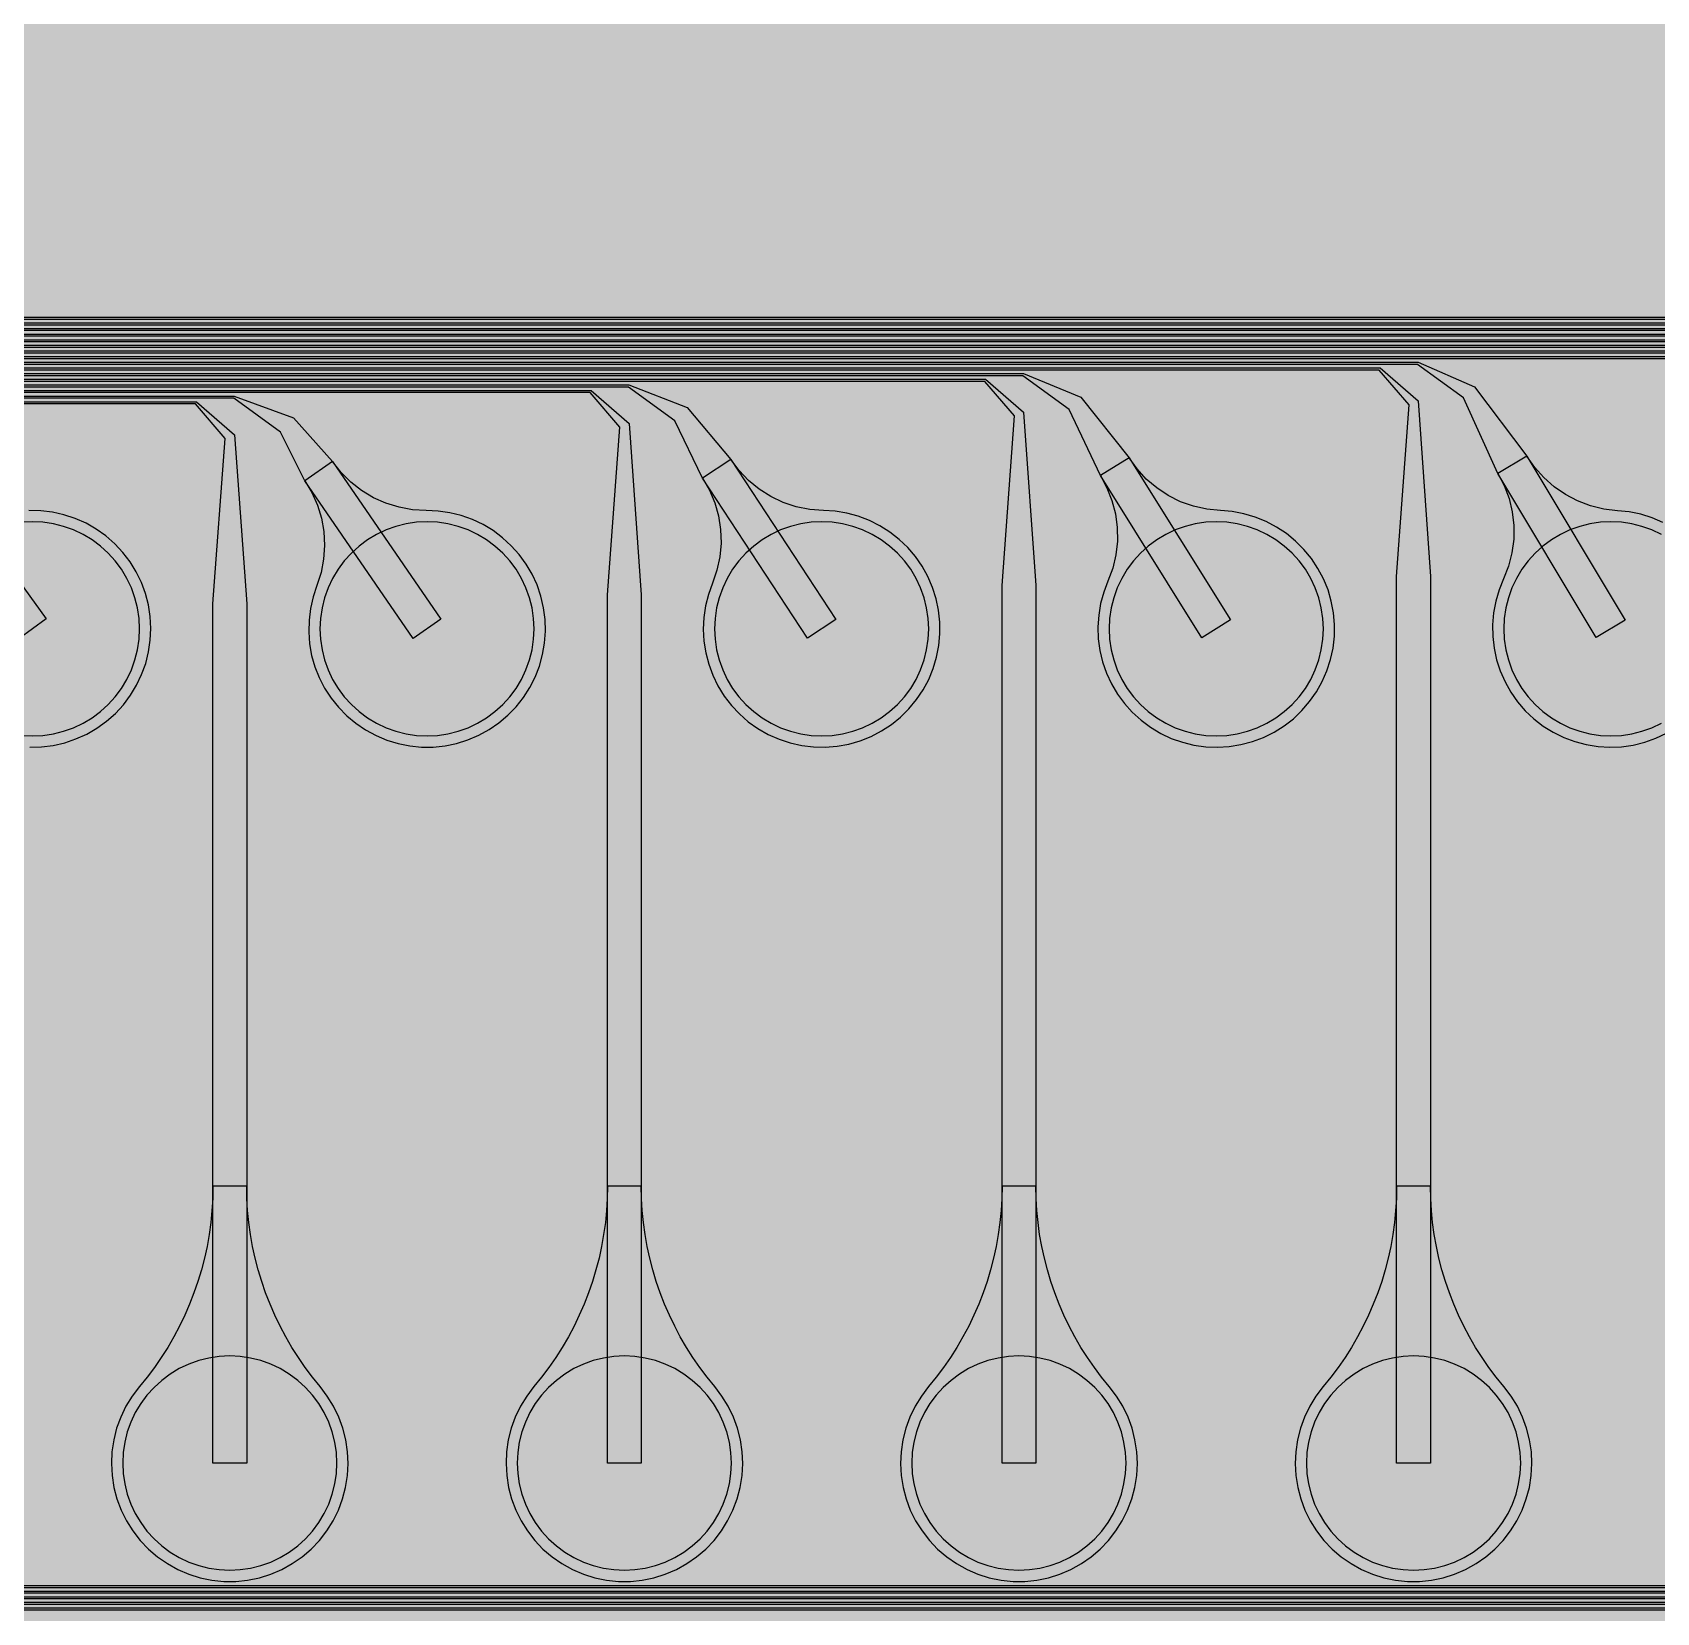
# Model space of a CAD drawing. Header units: metres. Extents: x -7220 to 10980, y -29667 to 1833.
# Drawn here: x -2607 to -1167, y -26915 to -25514 of the extents above; entities that cross this region are included whole.
import ezdxf

# ---------------------------------------------------------------- set-up
doc = ezdxf.new("R2010")
doc.units = ezdxf.units.M
for name, color, linetype in [('Metal1', 4, 'CONTINUOUS'), ('Polyimide', 7, 'CONTINUOUS'), ('Polyimide_Negative', 5, 'CONTINUOUS')]:
    doc.layers.add(name, color=color, linetype=linetype)

msp = doc.modelspace()

# ---------------------------------------------------------------- hatches: boundary and pattern name
at = {"layer": 'Polyimide'}
msp.add_hatch(color=7, dxfattribs=at).paths.add_polyline_path([(4099.4, -13861.6), (4142.6, -14152.8), (4214.2, -14438.4), (4313.4, -14715.5), (4439.2, -14981.7), (4590.6, -15234.2), (4766, -15470.7), (4963.7, -15688.8), (5181.8, -15886.5), (5418.3, -16061.9), (5670.8, -16213.3), (5936.9, -16339.1), (6214.1, -16438.3), (6499.7, -16509.9), (6790.9, -16553.1), (7085, -16567.5), (9980.4, -16567.5), (10058.8, -16571.4), (10136.4, -16582.9), (10212.6, -16601.9), (10286.5, -16628.4), (10357.5, -16662), (10424.8, -16702.3), (10487.9, -16749.1), (10546.1, -16801.8), (10598.8, -16860), (10645.6, -16923), (10685.9, -16990.4), (10719.5, -17061.4), (10745.9, -17135.3), (10765, -17211.4), (10776.5, -17289.1), (10780.4, -17367.5), (10780.4, -21957.3), (10741.6, -22012.9), (10706, -22070.6), (10673.6, -22130.1), (10644.5, -22191.4), (10618.9, -22254.2), (10596.8, -22318.2), (10578.3, -22383.5), (10563.4, -22449.6), (10552.2, -22516.5), (10544.7, -22583.8), (10541, -22651.5), (10541, -22719.3), (10544.7, -22787), (10552.2, -22854.4), (10563.4, -22921.2), (10578.3, -22987.4), (10596.8, -23052.6), (10618.9, -23116.7), (10644.5, -23179.5), (10673.6, -23240.7), (10706, -23300.3), (10741.6, -23357.9), (10780.4, -23413.5), (10780.4, -28667.5), (10776.5, -28745.9), (10765, -28823.6), (10745.9, -28899.7), (10719.5, -28973.6), (10685.9, -29044.6), (10645.6, -29112), (10598.8, -29175), (10546.1, -29233.2), (10487.9, -29285.9), (10424.8, -29332.7), (10357.5, -29373), (10286.5, -29406.6), (10212.6, -29433.1), (10136.4, -29452.1), (10058.8, -29463.6), (9980.4, -29467.5), (-6219.6, -29467.5), (-6298, -29463.6), (-6375.7, -29452.1), (-6451.9, -29433.1), (-6525.8, -29406.6), (-6596.7, -29373), (-6664.1, -29332.7), (-6727.1, -29285.9), (-6785.3, -29233.2), (-6838, -29175), (-6884.8, -29112), (-6925.2, -29044.6), (-6958.7, -28973.6), (-6985.2, -28899.7), (-7004.3, -28823.6), (-7015.8, -28745.9), (-7019.6, -28667.5), (-7019.6, -23426.3), (-6979.4, -23370.1), (-6942.3, -23311.6), (-6908.7, -23251.2), (-6878.5, -23189), (-6851.8, -23125.1), (-6828.8, -23059.9), (-6809.5, -22993.4), (-6794, -22926), (-6782.4, -22857.8), (-6774.6, -22789.1), (-6770.7, -22720), (-6770.7, -22650.8), (-6774.6, -22581.8), (-6782.4, -22513), (-6794, -22444.8), (-6809.5, -22377.4), (-6828.8, -22311), (-6851.8, -22245.7), (-6878.5, -22181.9), (-6908.7, -22119.7), (-6942.3, -22059.2), (-6979.4, -22000.8), (-7019.6, -21944.5), (-7019.6, -17367.5), (-7015.8, -17289.1), (-7004.3, -17211.4), (-6985.2, -17135.3), (-6958.7, -17061.4), (-6925.2, -16990.4), (-6884.8, -16923), (-6838, -16860), (-6785.3, -16801.8), (-6727.1, -16749.1), (-6664.1, -16702.3), (-6596.7, -16662), (-6525.8, -16628.4), (-6451.9, -16601.9), (-6375.7, -16582.9), (-6298, -16571.4), (-6219.6, -16567.5), (-3314, -16567.5), (-3019.9, -16553.1), (-2728.7, -16509.9), (-2443.1, -16438.3), (-2165.9, -16339.1), (-1899.8, -16213.3), (-1647.3, -16061.9), (-1410.8, -15886.5), (-1192.7, -15688.8), (-995, -15470.7), (-819.6, -15234.2), (-668.2, -14981.7), (-542.4, -14715.5), (-443.2, -14438.4), (-371.6, -14152.8), (-328.4, -13861.6), (-314, -13567.5), (-314, -13373.5), (-317.5, -13328.1), (-327.7, -13283.8), (-344.6, -13241.5), (-367.6, -13202.3), (-396.4, -13167), (-430.1, -13136.5), (-468, -13111.4), (-509.3, -13092.3), (-509.3, -13092.3), (-578.2, -13061.3), (-642.2, -13021.2), (-700.3, -12973), (-751.3, -12917.3), (-794.4, -12855.3), (-828.7, -12788.1), (-853.7, -12716.8), (-868.9, -12642.8), (-874, -12567.5), (-868.9, -12492.2), (-853.7, -12418.2), (-828.7, -12346.9), (-794.4, -12279.7), (-751.3, -12217.7), (-700.3, -12162), (-642.2, -12113.8), (-578.2, -12073.7), (-509.3, -12042.7), (-509.3, -12042.7), (-468, -12023.6), (-430.1, -11998.5), (-396.4, -11968), (-367.6, -11932.7), (-344.6, -11893.5), (-327.7, -11851.2), (-317.5, -11806.9), (-314, -11761.5), (-314, -11074.3), (-317.5, -11028.9), (-327.7, -10984.6), (-344.6, -10942.4), (-367.6, -10903.1), (-396.4, -10867.8), (-430.1, -10837.3), (-468, -10812.2), (-509.3, -10793.2), (-509.3, -10793.2), (-578.2, -10762.1), (-642.2, -10722.1), (-700.3, -10673.8), (-751.3, -10618.1), (-794.4, -10556.1), (-828.7, -10488.9), (-853.7, -10417.6), (-868.9, -10343.7), (-874, -10268.3), (-868.9, -10193), (-853.7, -10119), (-828.7, -10047.8), (-794.4, -9980.5), (-751.3, -9918.5), (-700.3, -9862.9), (-642.2, -9814.6), (-578.2, -9774.6), (-509.3, -9743.5), (-509.3, -9743.5), (-468, -9724.5), (-430.1, -9699.4), (-396.4, -9668.8), (-367.6, -9633.5), (-344.6, -9594.3), (-327.7, -9552), (-317.5, -9507.7), (-314, -9462.4), (-314, -8775.1), (-317.5, -8729.8), (-327.7, -8685.5), (-344.6, -8643.2), (-367.6, -8604), (-396.4, -8568.7), (-430.1, -8538.1), (-468, -8513), (-509.3, -8494), (-509.3, -8494), (-578.2, -8462.9), (-642.2, -8422.9), (-700.3, -8374.6), (-751.3, -8319), (-794.4, -8257), (-828.7, -8189.7), (-853.7, -8118.5), (-868.9, -8044.5), (-874, -7969.2), (-868.9, -7893.8), (-853.7, -7819.9), (-828.7, -7748.6), (-794.4, -7681.4), (-751.3, -7619.4), (-700.3, -7563.7), (-642.2, -7515.4), (-578.2, -7475.4), (-509.3, -7444.3), (-509.3, -7444.3), (-468, -7425.3), (-430.1, -7400.2), (-396.4, -7369.7), (-367.6, -7334.4), (-344.6, -7295.1), (-327.7, -7252.9), (-317.5, -7208.6), (-314, -7163.2), (-314, -6476), (-317.5, -6430.6), (-327.7, -6386.3), (-344.6, -6344), (-367.6, -6304.8), (-396.4, -6269.5), (-430.1, -6239), (-468, -6213.9), (-509.3, -6194.8), (-509.3, -6194.8), (-578.2, -6163.8), (-642.2, -6123.7), (-700.3, -6075.5), (-751.3, -6019.8), (-794.4, -5957.8), (-828.7, -5890.6), (-853.7, -5819.3), (-868.9, -5745.3), (-874, -5670), (-868.9, -5594.7), (-853.7, -5520.7), (-828.7, -5449.4), (-794.4, -5382.2), (-751.3, -5320.2), (-700.3, -5264.5), (-642.2, -5216.3), (-578.2, -5176.2), (-509.3, -5145.2), (-509.3, -5145.2), (-468, -5126.1), (-430.1, -5101), (-396.4, -5070.5), (-367.6, -5035.2), (-344.6, -4996), (-327.7, -4953.7), (-317.5, -4909.4), (-314, -4864), (-314, 380), (-314, 1532.5), (-269, 1532.5), (-268.8, 1525.6), (-268.1, 1518.8), (-267, 1512), (-265.4, 1505.3), (-263.4, 1498.7), (-261, 1492.3), (-258.2, 1486.1), (-254.9, 1480), (-251.3, 1474.2), (-247.3, 1468.6), (-242.9, 1463.3), (-238.2, 1458.3), (-233.2, 1453.6), (-227.9, 1449.2), (-222.3, 1445.2), (-216.5, 1441.6), (-210.4, 1438.3), (-204.2, 1435.5), (-197.8, 1433.1), (-191.2, 1431.1), (-184.5, 1429.5), (-177.7, 1428.4), (-170.9, 1427.7), (-164, 1427.5), (-157.1, 1427.7), (-150.3, 1428.4), (-143.5, 1429.5), (-136.8, 1431.1), (-130.2, 1433.1), (-123.8, 1435.5), (-117.6, 1438.3), (-111.5, 1441.6), (-105.7, 1445.2), (-100.1, 1449.2), (-94.8, 1453.6), (-89.8, 1458.3), (-85.1, 1463.3), (-80.7, 1468.6), (-76.7, 1474.2), (-73.1, 1480), (-69.8, 1486.1), (-67, 1492.3), (-64.6, 1498.7), (-62.6, 1505.3), (-61, 1512), (-59.9, 1518.8), (-59.2, 1525.6), (-59, 1532.5), (1786, 1532.5), (3835, 1532.5), (3835.2, 1539), (3835.9, 1545.6), (3836.9, 1552), (3838.4, 1558.4), (3840.3, 1564.6), (3842.6, 1570.8), (3845.3, 1576.7), (3848.4, 1582.5), (3851.9, 1588.1), (3855.7, 1593.4), (3859.8, 1598.4), (3864.3, 1603.2), (3869.1, 1607.7), (3874.1, 1611.8), (3879.4, 1615.6), (3885, 1619.1), (3890.8, 1622.2), (3896.7, 1624.9), (3902.9, 1627.2), (3909.1, 1629.1), (3915.5, 1630.6), (3921.9, 1631.6), (3928.5, 1632.3), (3935, 1632.5), (3941.5, 1632.3), (3948.1, 1631.6), (3954.5, 1630.6), (3960.9, 1629.1), (3967.1, 1627.2), (3973.3, 1624.9), (3979.2, 1622.2), (3985, 1619.1), (3990.6, 1615.6), (3995.9, 1611.8), (4000.9, 1607.7), (4005.7, 1603.2), (4010.2, 1598.4), (4014.3, 1593.4), (4018.1, 1588.1), (4021.6, 1582.5), (4024.7, 1576.7), (4027.4, 1570.8), (4029.7, 1564.6), (4031.6, 1558.4), (4033.1, 1552), (4034.1, 1545.6), (4034.8, 1539), (4035, 1532.5), (4085, 1532.5), (4085, 380), (4085, 330), (4085, -4864), (4088.5, -4909.4), (4098.7, -4953.7), (4115.6, -4996), (4138.6, -5035.2), (4167.4, -5070.5), (4201.1, -5101), (4239, -5126.1), (4280.3, -5145.2), (4280.3, -5145.2), (4349.2, -5176.2), (4413.2, -5216.3), (4471.3, -5264.5), (4522.3, -5320.2), (4565.4, -5382.2), (4599.7, -5449.4), (4624.7, -5520.7), (4639.9, -5594.7), (4645, -5670), (4639.9, -5745.3), (4624.7, -5819.3), (4599.7, -5890.6), (4565.4, -5957.8), (4522.3, -6019.8), (4471.3, -6075.5), (4413.2, -6123.7), (4349.2, -6163.8), (4280.3, -6194.8), (4239, -6213.9), (4201.1, -6239), (4167.4, -6269.5), (4138.6, -6304.8), (4115.6, -6344), (4098.7, -6386.3), (4088.5, -6430.6), (4085, -6476), (4085, -13567.5), (4099.4, -13861.6)])

# ---------------------------------------------------------------- linework, layer by layer
at = {"layer": 'Metal1'}
for points in [[(1878.9, -18191.7), (1878.9, -28377.9), (1848.3, -28408.5), (-6017.5, -28408.5), (-6048.1, -28377.9), (-6048.1, -25796.6), (-6017.5, -25766), (21.9, -25766), (69.5, -25789.8), (128.8, -25884.6), (206.2, -26035.7), (179.5, -26049.3), (102.1, -25898.3), (61.2, -25797.5), (21.4, -25768), (-6016.7, -25768), (-6046.1, -25797.4), (-6046.1, -28377.1), (-6016.7, -28406.5), (1847.5, -28406.5), (1876.9, -28377.1), (1876.9, -18191.7)], [(1873.9, -18191.7), (1873.9, -28372.9), (1843.3, -28403.5), (-6012.5, -28403.5), (-6043.1, -28372.9), (-6043.1, -25801.6), (-6012.5, -25771), (-11.7, -25771), (21.8, -25800.4), (32.9, -25964.2), (32.9, -26782.5), (2.9, -26782.5), (2.9, -25964.2), (14, -25803.6), (-12.5, -25773), (-6011.7, -25773), (-6041.1, -25802.4), (-6041.1, -28372.1), (-6011.7, -28401.5), (1842.5, -28401.5), (1871.9, -28372.1), (1871.9, -18191.7)], [(1868.9, -18191.7), (1868.9, -28367.9), (1838.3, -28398.5), (-6007.5, -28398.5), (-6038.1, -28367.9), (-6038.1, -25806.6), (-6007.5, -25776), (-328.1, -25776), (-279.9, -25799.4), (-223.6, -25885.6), (-143.9, -26035.5), (-170.4, -26049.5), (-250.1, -25899.7), (-288.6, -25807.6), (-328.6, -25778), (-6006.7, -25778), (-6036.1, -25807.4), (-6036.1, -28367.1), (-6006.7, -28396.5), (1837.5, -28396.5), (1866.9, -28367.1), (1866.9, -18191.7)], [(1863.9, -18191.7), (1863.9, -28362.9), (1833.3, -28393.5), (-6002.5, -28393.5), (-6033.1, -28362.9), (-6033.1, -25811.6), (-6002.5, -25781), (-361.7, -25781), (-328.2, -25810.4), (-317.1, -25972.2), (-317.1, -26782.5), (-347.1, -26782.5), (-347.1, -25972.2), (-336.1, -25813.6), (-362.5, -25783), (-6001.7, -25783), (-6031.1, -25812.4), (-6031.1, -28362.1), (-6001.7, -28391.5), (1832.5, -28391.5), (1861.9, -28362.1), (1861.9, -18191.7)], [(1858.9, -18191.7), (1858.9, -28357.9), (1828.3, -28388.5), (-5997.5, -28388.5), (-6028.1, -28357.9), (-6028.1, -25816.6), (-5997.5, -25786), (-678.1, -25786), (-629.3, -25808.9), (-576.1, -25886.7), (-494, -26035.2), (-520.3, -26049.8), (-602.3, -25901.2), (-638.3, -25817.6), (-678.6, -25788), (-5996.7, -25788), (-6026.1, -25817.4), (-6026.1, -28357.1), (-5996.7, -28386.5), (1827.5, -28386.5), (1856.9, -28357.1), (1856.9, -18191.7)], [(1853.9, -18191.7), (1853.9, -28352.9), (1823.3, -28383.5), (-5992.5, -28383.5), (-6023.1, -28352.9), (-6023.1, -25821.6), (-5992.5, -25791), (-711.7, -25791), (-678.2, -25820.4), (-667.1, -25980.2), (-667.1, -26782.5), (-697.1, -26782.5), (-697.1, -25980.2), (-686.1, -25823.6), (-712.5, -25793), (-5991.7, -25793), (-6021.1, -25822.4), (-6021.1, -28352.1), (-5991.7, -28381.5), (1822.5, -28381.5), (1851.9, -28352.1), (1851.9, -18191.7)], [(1848.9, -18191.7), (1848.9, -28347.9), (1818.3, -28378.5), (-5987.5, -28378.5), (-6018.1, -28347.9), (-6018.1, -25826.6), (-5987.5, -25796), (-1028.1, -25796), (-978.7, -25818.3), (-928.7, -25887.9), (-844.1, -26035), (-870.1, -26050), (-954.7, -25902.9), (-988, -25827.7), (-1028.6, -25798), (-5986.7, -25798), (-6016.1, -25827.4), (-6016.1, -28347.1), (-5986.7, -28376.5), (1817.5, -28376.5), (1846.9, -28347.1), (1846.9, -18191.7)], [(1843.9, -18191.7), (1843.9, -28342.9), (1813.3, -28373.5), (-5982.5, -28373.5), (-6013.1, -28342.9), (-6013.1, -25831.6), (-5982.5, -25801), (-1061.7, -25801), (-1028.1, -25830.3), (-1017.1, -25988.2), (-1017.1, -26782.5), (-1047.1, -26782.5), (-1047.1, -25988.2), (-1036.1, -25833.7), (-1062.5, -25803), (-5981.7, -25803), (-6011.1, -25832.4), (-6011.1, -28342.1), (-5981.7, -28371.5), (1812.5, -28371.5), (1841.9, -28342.1), (1841.9, -18191.7)], [(1838.9, -18191.7), (1838.9, -28337.9), (1808.3, -28368.5), (-5977.5, -28368.5), (-6008.1, -28337.9), (-6008.1, -25836.6), (-5977.5, -25806), (-1378.1, -25806), (-1328, -25827.7), (-1281.5, -25889.2), (-1194.3, -26034.8), (-1220, -26050.2), (-1307.3, -25904.7), (-1337.8, -25837.7), (-1378.6, -25808), (-5976.7, -25808), (-6006.1, -25837.4), (-6006.1, -28337.1), (-5976.7, -28366.5), (1807.5, -28366.5), (1836.9, -28337.1), (1836.9, -18191.7)], [(1833.9, -18191.7), (1833.9, -28332.9), (1803.3, -28363.5), (-5972.5, -28363.5), (-6003.1, -28332.9), (-6003.1, -25841.6), (-5972.5, -25811), (-1411.7, -25811), (-1378.1, -25840.3), (-1367.1, -25996.2), (-1367.1, -26782.5), (-1397.1, -26782.5), (-1397.1, -25996.2), (-1386.1, -25843.7), (-1412.5, -25813), (-5971.7, -25813), (-6001.1, -25842.4), (-6001.1, -28332.1), (-5971.7, -28361.5), (1802.5, -28361.5), (1831.9, -28332.1), (1831.9, -18191.7)], [(1828.9, -18191.7), (1828.9, -28327.9), (1798.3, -28358.5), (-5967.5, -28358.5), (-5998.1, -28327.9), (-5998.1, -25846.6), (-5967.5, -25816), (-1728.1, -25816), (-1677.3, -25837), (-1634.5, -25890.7), (-1544.4, -26034.5), (-1569.8, -26050.5), (-1659.9, -25906.6), (-1687.5, -25847.8), (-1728.6, -25818), (-5966.7, -25818), (-5996.1, -25847.4), (-5996.1, -28327.1), (-5966.7, -28356.5), (1797.5, -28356.5), (1826.9, -28327.1), (1826.9, -18191.7)], [(1823.9, -18191.7), (1823.9, -28322.9), (1793.3, -28353.5), (-5962.5, -28353.5), (-5993.1, -28322.9), (-5993.1, -25851.6), (-5962.5, -25821), (-1761.7, -25821), (-1728.1, -25850.3), (-1717.1, -26004.2), (-1717.1, -26782.5), (-1747.1, -26782.5), (-1747.1, -26004.2), (-1736.2, -25853.7), (-1762.5, -25823), (-5961.7, -25823), (-5991.1, -25852.4), (-5991.1, -28322.1), (-5961.7, -28351.5), (1792.5, -28351.5), (1821.9, -28322.1), (1821.9, -18191.7)], [(1818.9, -18191.7), (1818.9, -28317.9), (1788.3, -28348.5), (-5957.5, -28348.5), (-5988.1, -28317.9), (-5988.1, -25856.6), (-5957.5, -25826), (-2078.1, -25826), (-2026.5, -25846.3), (-1987.6, -25892.3), (-1894.6, -26034.3), (-1919.7, -26050.7), (-2012.7, -25908.8), (-2037.3, -25857.9), (-2078.6, -25828), (-5956.7, -25828), (-5986.1, -25857.4), (-5986.1, -28317.1), (-5956.7, -28346.5), (1787.5, -28346.5), (1816.9, -28317.1), (1816.9, -18191.7)], [(1813.9, -18191.7), (1813.9, -28312.9), (1783.3, -28343.5), (-5952.5, -28343.5), (-5983.1, -28312.9), (-5983.1, -25861.6), (-5952.5, -25831), (-2111.7, -25831), (-2078, -25860.3), (-2067.1, -26012.2), (-2067.1, -26782.5), (-2097.1, -26782.5), (-2097.1, -26012.2), (-2086.2, -25863.7), (-2112.5, -25833), (-5951.7, -25833), (-5981.1, -25862.4), (-5981.1, -28312.1), (-5951.7, -28341.5), (1782.5, -28341.5), (1811.9, -28312.1), (1811.9, -18191.7)], [(1808.9, -18191.7), (1808.9, -28307.9), (1778.3, -28338.5), (-5947.5, -28338.5), (-5978.1, -28307.9), (-5978.1, -25866.6), (-5947.5, -25836), (-2428.1, -25836), (-2375.7, -25855.4), (-2340.9, -25894.1), (-2244.8, -26034), (-2269.5, -26051), (-2365.6, -25911.1), (-2387, -25868.1), (-2428.6, -25838), (-5946.7, -25838), (-5976.1, -25867.4), (-5976.1, -28307.1), (-5946.7, -28336.5), (1777.5, -28336.5), (1806.9, -28307.1), (1806.9, -18191.7)], [(1803.9, -18191.7), (1803.9, -28302.9), (1773.3, -28333.5), (-5942.5, -28333.5), (-5973.1, -28302.9), (-5973.1, -25871.6), (-5942.5, -25841), (-2461.7, -25841), (-2428, -25870.3), (-2417.1, -26020.2), (-2417.1, -26782.5), (-2447.1, -26782.5), (-2447.1, -26020.2), (-2436.2, -25873.7), (-2462.5, -25843), (-5941.7, -25843), (-5971.1, -25872.4), (-5971.1, -28302.1), (-5941.7, -28331.5), (1772.5, -28331.5), (1801.9, -28302.1), (1801.9, -18191.7)], [(1798.9, -18191.7), (1798.9, -28297.9), (1768.3, -28328.5), (-5937.5, -28328.5), (-5968.1, -28297.9), (-5968.1, -25876.6), (-5937.5, -25846), (-2778.1, -25846), (-2724.8, -25864.4), (-2694.3, -25896.1), (-2595, -26033.7), (-2619.3, -26051.3), (-2718.7, -25913.7), (-2736.7, -25878.3), (-2778.6, -25848), (-5936.7, -25848), (-5966.1, -25877.4), (-5966.1, -28297.1), (-5936.7, -28326.5), (1767.5, -28326.5), (1796.9, -28297.1), (1796.9, -18191.7)], [(1718.9, -18191.7), (1718.9, -28217.9), (1688.3, -28248.5), (-5857.5, -28248.5), (-5888.1, -28217.9), (-5888.1, -26921.6), (-5857.5, -26891), (163.3, -26891), (199.6, -26919.2), (207.9, -26982.8), (207.9, -27152.5), (177.9, -27152.5), (177.9, -26982.8), (186.1, -26924.8), (162.5, -26893), (-5856.7, -26893), (-5886.1, -26922.4), (-5886.1, -28217.1), (-5856.7, -28246.5), (1687.5, -28246.5), (1716.9, -28217.1), (1716.9, -18191.7)], [(1713.9, -18191.7), (1713.9, -28212.9), (1683.3, -28243.5), (-5852.5, -28243.5), (-5883.1, -28212.9), (-5883.1, -26926.6), (-5852.5, -26896), (-11.7, -26896), (21.8, -26925.4), (32.9, -27086.2), (32.9, -27892.5), (2.9, -27892.5), (2.9, -27086.2), (13.9, -26928.6), (-12.5, -26898), (-5851.7, -26898), (-5881.1, -26927.4), (-5881.1, -28212.1), (-5851.7, -28241.5), (1682.5, -28241.5), (1711.9, -28212.1), (1711.9, -18191.7)], [(1708.9, -18191.7), (1708.9, -28207.9), (1678.3, -28238.5), (-5847.5, -28238.5), (-5878.1, -28207.9), (-5878.1, -26931.6), (-5847.5, -26901), (-328.1, -26901), (-279, -26923.6), (-227.4, -26997.3), (-144.1, -27145.1), (-170.2, -27159.9), (-253.5, -27012), (-288.2, -26932.6), (-328.6, -26903), (-5846.7, -26903), (-5876.1, -26932.4), (-5876.1, -28207.1), (-5846.7, -28236.5), (1677.5, -28236.5), (1706.9, -28207.1), (1706.9, -18191.7)], [(1703.9, -18191.7), (1703.9, -28202.9), (1673.3, -28233.5), (-5842.5, -28233.5), (-5873.1, -28202.9), (-5873.1, -26936.6), (-5842.5, -26906), (-361.7, -26906), (-328.1, -26935.4), (-317.1, -27094.2), (-317.1, -27892.5), (-347.1, -27892.5), (-347.1, -27094.2), (-336.1, -26938.6), (-362.5, -26908), (-5841.7, -26908), (-5871.1, -26937.4), (-5871.1, -28202.1), (-5841.7, -28231.5), (1672.5, -28231.5), (1701.9, -28202.1), (1701.9, -18191.7)], [(1698.9, -18191.7), (1698.9, -28197.9), (1668.3, -28228.5), (-5837.5, -28228.5), (-5868.1, -28197.9), (-5868.1, -26941.6), (-5837.5, -26911), (-678.1, -26911), (-628.4, -26933), (-580.1, -26998.6), (-494.2, -27144.9), (-520.1, -27160.1), (-606, -27013.8), (-637.9, -26942.7), (-678.6, -26913), (-5836.7, -26913), (-5866.1, -26942.4), (-5866.1, -28197.1), (-5836.7, -28226.5), (1667.5, -28226.5), (1696.9, -28197.1), (1696.9, -18191.7)], [(-1161, -25948.2), (-1170.6, -25944), (-1180.6, -25940.9), (-1190.9, -25938.8), (-1201.3, -25937.7), (-1213.4, -25936.2), (-1225.2, -25933.4), (-1236.6, -25929.1), (-1247.4, -25923.4), (-1257.5, -25916.5), (-1266.6, -25908.4), (-1274.6, -25899.3), (-1281.5, -25889.2), (-1307.3, -25904.7), (-1307.3, -25904.7), (-1301.6, -25915.5), (-1297.4, -25926.9), (-1294.5, -25938.7), (-1293.2, -25950.8), (-1293.3, -25963), (-1294.8, -25975.1), (-1297.9, -25986.9), (-1302.3, -25998.2), (-1306.3, -26008), (-1309.2, -26018), (-1311.2, -26028.3), (-1312.1, -26038.8), (-1311.9, -26049.2), (-1310.7, -26059.6), (-1308.5, -26069.9), (-1305.3, -26079.8), (-1301, -26089.4), (-1295.9, -26098.6), (-1289.9, -26107.1), (-1283, -26115.1), (-1275.4, -26122.3), (-1267.1, -26128.7), (-1258.2, -26134.2), (-1248.8, -26138.9), (-1239, -26142.5), (-1228.9, -26145.2), (-1218.5, -26146.9), (-1208.1, -26147.5), (-1197.6, -26147.1), (-1187.2, -26145.6), (-1177, -26143.1), (-1167.2, -26139.6), (-1157.7, -26135.1)], [(-2609.6, -26147.5), (-2599.1, -26147.2), (-2588.7, -26145.9), (-2578.5, -26143.5), (-2568.6, -26140.2), (-2559, -26135.8), (-2550, -26130.6), (-2541.5, -26124.4), (-2533.6, -26117.5), (-2526.5, -26109.8), (-2520.2, -26101.4), (-2514.8, -26092.5), (-2510.3, -26083), (-2506.7, -26073.2), (-2504.1, -26063), (-2502.6, -26052.6), (-2502.1, -26042.2), (-2502.7, -26031.7), (-2504.3, -26021.3), (-2506.9, -26011.2), (-2510.5, -26001.4), (-2515.1, -25991.9), (-2520.6, -25983), (-2527, -25974.7), (-2534.1, -25967), (-2542, -25960.1), (-2550.5, -25954), (-2559.6, -25948.8), (-2569.2, -25944.6), (-2579.2, -25941.3), (-2589.4, -25939), (-2599.8, -25937.8), (-2610.3, -25937.5)]]:
    msp.add_lwpolyline(points, dxfattribs=at)
for points in [[(-2365.6, -25911.1), (-2359.3, -25921.6), (-2354.4, -25932.7), (-2350.8, -25944.3), (-2348.7, -25956.3), (-2348, -25968.5), (-2348.9, -25980.7), (-2351.2, -25992.6), (-2354.9, -26004.2), (-2358.2, -26014.2), (-2360.5, -26024.4), (-2361.8, -26034.8), (-2362.1, -26045.3), (-2361.3, -26055.7), (-2359.5, -26066), (-2356.6, -26076.1), (-2352.8, -26085.8), (-2348, -26095.2), (-2342.3, -26104), (-2335.7, -26112.1), (-2328.4, -26119.6), (-2320.3, -26126.3), (-2311.7, -26132.2), (-2302.4, -26137.2), (-2292.8, -26141.3), (-2282.8, -26144.3), (-2272.5, -26146.4), (-2262.1, -26147.4), (-2251.6, -26147.4), (-2241.1, -26146.3), (-2230.9, -26144.2), (-2220.9, -26141), (-2211.2, -26136.9), (-2202.1, -26131.9), (-2193.4, -26126), (-2185.4, -26119.2), (-2178.1, -26111.7), (-2171.6, -26103.4), (-2166, -26094.6), (-2161.2, -26085.3), (-2157.4, -26075.5), (-2154.7, -26065.4), (-2152.9, -26055.1), (-2152.1, -26044.6), (-2152.5, -26034.1), (-2153.8, -26023.8), (-2156.2, -26013.6), (-2159.6, -26003.6), (-2163.9, -25994.1), (-2169.2, -25985.1), (-2175.4, -25976.6), (-2182.4, -25968.8), (-2190.1, -25961.7), (-2198.5, -25955.4), (-2207.5, -25950), (-2216.9, -25945.5), (-2226.8, -25942), (-2237, -25939.5), (-2247.3, -25938), (-2257.8, -25937.5), (-2270, -25936.8), (-2282, -25934.7), (-2293.6, -25931.1), (-2304.7, -25926.2), (-2315.2, -25919.9), (-2324.8, -25912.4), (-2333.4, -25903.7), (-2340.9, -25894.1), (-2365.6, -25911.1)], [(-2012.7, -25908.8), (-2006.6, -25919.4), (-2001.9, -25930.6), (-1998.6, -25942.3), (-1996.8, -25954.4), (-1996.4, -25966.5), (-1997.5, -25978.7), (-2000, -25990.6), (-2004, -26002.1), (-2007.6, -26011.9), (-2010.1, -26022.1), (-2011.6, -26032.5), (-2012.1, -26042.9), (-2011.6, -26053.4), (-2009.9, -26063.8), (-2007.3, -26073.9), (-2003.7, -26083.7), (-1999.1, -26093.2), (-1993.6, -26102.1), (-1987.2, -26110.4), (-1980.1, -26118), (-1972.2, -26124.9), (-1963.6, -26131), (-1954.5, -26136.2), (-1944.9, -26140.5), (-1935, -26143.7), (-1924.8, -26146), (-1914.4, -26147.3), (-1903.9, -26147.4), (-1893.4, -26146.6), (-1883.1, -26144.7), (-1873.1, -26141.8), (-1863.3, -26137.9), (-1854, -26133.1), (-1845.3, -26127.3), (-1837.1, -26120.8), (-1829.7, -26113.4), (-1823, -26105.3), (-1817.1, -26096.6), (-1812.2, -26087.4), (-1808.2, -26077.7), (-1805.2, -26067.7), (-1803.2, -26057.4), (-1802.2, -26046.9), (-1802.3, -26036.5), (-1803.4, -26026), (-1805.6, -26015.8), (-1808.8, -26005.8), (-1812.9, -25996.2), (-1818, -25987), (-1824, -25978.4), (-1830.8, -25970.4), (-1838.3, -25963.2), (-1846.6, -25956.7), (-1855.4, -25951.1), (-1864.8, -25946.4), (-1874.6, -25942.7), (-1884.7, -25939.9), (-1895, -25938.2), (-1905.5, -25937.5), (-1917.6, -25936.6), (-1929.6, -25934.2), (-1941.2, -25930.3), (-1952.2, -25925.1), (-1962.5, -25918.6), (-1971.9, -25910.9), (-1980.3, -25902.1), (-1987.6, -25892.3), (-2012.7, -25908.8)], [(-1659.9, -25906.6), (-1654.1, -25917.3), (-1649.6, -25928.7), (-1646.5, -25940.4), (-1644.9, -25952.5), (-1644.8, -25964.7), (-1646.1, -25976.8), (-1648.9, -25988.7), (-1653.2, -26000.1), (-1656.9, -26009.9), (-1659.7, -26020), (-1661.4, -26030.3), (-1662.1, -26040.8), (-1661.8, -26051.3), (-1660.4, -26061.6), (-1657.9, -26071.8), (-1654.5, -26081.7), (-1650.1, -26091.3), (-1644.8, -26100.3), (-1638.6, -26108.7), (-1631.6, -26116.5), (-1623.8, -26123.6), (-1615.4, -26129.8), (-1606.4, -26135.2), (-1597, -26139.7), (-1587.1, -26143.1), (-1576.9, -26145.6), (-1566.5, -26147.1), (-1556, -26147.5), (-1545.6, -26146.9), (-1535.2, -26145.2), (-1525.1, -26142.5), (-1515.3, -26138.8), (-1505.9, -26134.2), (-1497, -26128.6), (-1488.7, -26122.2), (-1481.1, -26115), (-1474.3, -26107), (-1468.3, -26098.5), (-1463.1, -26089.3), (-1458.9, -26079.7), (-1455.7, -26069.7), (-1453.5, -26059.5), (-1452.3, -26049.1), (-1452.2, -26038.6), (-1453.1, -26028.2), (-1455.1, -26017.9), (-1458, -26007.8), (-1462, -25998.1), (-1466.9, -25988.9), (-1472.7, -25980.1), (-1479.3, -25972), (-1486.7, -25964.6), (-1494.8, -25958), (-1503.6, -25952.2), (-1512.8, -25947.3), (-1522.5, -25943.4), (-1532.6, -25940.4), (-1542.9, -25938.5), (-1553.3, -25937.6), (-1565.5, -25936.4), (-1577.4, -25933.7), (-1588.8, -25929.7), (-1599.7, -25924.2), (-1609.9, -25917.5), (-1619.2, -25909.6), (-1627.4, -25900.6), (-1634.5, -25890.7), (-1659.9, -25906.6)], [(-2447.1, -26536.9), (-2447.3, -26547.7), (-2448, -26558.4), (-2449, -26569.1), (-2450.5, -26579.7), (-2452.3, -26590.3), (-2454.6, -26600.8), (-2457.3, -26611.1), (-2460.4, -26621.4), (-2463.9, -26631.6), (-2467.8, -26641.6), (-2472.1, -26651.4), (-2476.7, -26661.1), (-2481.8, -26670.6), (-2487.2, -26679.9), (-2492.9, -26688.9), (-2499, -26697.7), (-2505.5, -26706.3), (-2512.3, -26714.6), (-2518.7, -26723.1), (-2524.2, -26732.1), (-2528.9, -26741.7), (-2532.5, -26751.6), (-2535.1, -26761.9), (-2536.6, -26772.4), (-2537.1, -26783), (-2536.5, -26793.6), (-2534.9, -26804.1), (-2532.2, -26814.3), (-2528.5, -26824.2), (-2523.8, -26833.7), (-2518.1, -26842.7), (-2511.6, -26851.1), (-2504.3, -26858.8), (-2496.2, -26865.7), (-2487.5, -26871.7), (-2478.2, -26876.8), (-2468.5, -26881), (-2458.4, -26884.2), (-2448, -26886.3), (-2437.4, -26887.4), (-2426.8, -26887.4), (-2416.3, -26886.3), (-2405.9, -26884.2), (-2395.8, -26881), (-2386, -26876.8), (-2376.7, -26871.7), (-2368, -26865.7), (-2360, -26858.8), (-2352.6, -26851.1), (-2346.1, -26842.7), (-2340.5, -26833.7), (-2335.8, -26824.2), (-2332.1, -26814.3), (-2329.4, -26804.1), (-2327.7, -26793.6), (-2327.1, -26783), (-2327.6, -26772.4), (-2329.2, -26761.9), (-2331.8, -26751.6), (-2335.4, -26741.7), (-2340, -26732.1), (-2345.6, -26723.1), (-2352, -26714.6), (-2358.8, -26706.3), (-2365.2, -26697.7), (-2371.3, -26688.9), (-2377.1, -26679.9), (-2382.5, -26670.6), (-2387.5, -26661.1), (-2392.2, -26651.4), (-2396.4, -26641.6), (-2400.3, -26631.6), (-2403.8, -26621.4), (-2406.9, -26611.1), (-2409.6, -26600.8), (-2411.9, -26590.3), (-2413.8, -26579.7), (-2415.2, -26569.1), (-2416.3, -26558.4), (-2416.9, -26547.7), (-2417.1, -26536.9), (-2447.1, -26536.9)], [(-2097.1, -26536.9), (-2097.3, -26547.7), (-2098, -26558.4), (-2099, -26569.1), (-2100.5, -26579.7), (-2102.3, -26590.3), (-2104.6, -26600.8), (-2107.3, -26611.1), (-2110.4, -26621.4), (-2113.9, -26631.6), (-2117.8, -26641.6), (-2122.1, -26651.4), (-2126.7, -26661.1), (-2131.8, -26670.6), (-2137.2, -26679.9), (-2142.9, -26688.9), (-2149, -26697.7), (-2155.5, -26706.3), (-2162.3, -26714.6), (-2168.7, -26723.1), (-2174.2, -26732.1), (-2178.9, -26741.7), (-2182.5, -26751.6), (-2185.1, -26761.9), (-2186.6, -26772.4), (-2187.1, -26783), (-2186.5, -26793.6), (-2184.9, -26804.1), (-2182.2, -26814.3), (-2178.5, -26824.2), (-2173.8, -26833.7), (-2168.1, -26842.7), (-2161.6, -26851.1), (-2154.3, -26858.8), (-2146.2, -26865.7), (-2137.5, -26871.7), (-2128.2, -26876.8), (-2118.5, -26881), (-2108.4, -26884.2), (-2098, -26886.3), (-2087.4, -26887.4), (-2076.8, -26887.4), (-2066.3, -26886.3), (-2055.9, -26884.2), (-2045.8, -26881), (-2036, -26876.8), (-2026.7, -26871.7), (-2018, -26865.7), (-2010, -26858.8), (-2002.6, -26851.1), (-1996.1, -26842.7), (-1990.5, -26833.7), (-1985.8, -26824.2), (-1982.1, -26814.3), (-1979.4, -26804.1), (-1977.7, -26793.6), (-1977.1, -26783), (-1977.6, -26772.4), (-1979.2, -26761.9), (-1981.8, -26751.6), (-1985.4, -26741.7), (-1990, -26732.1), (-1995.6, -26723.1), (-2002, -26714.6), (-2008.8, -26706.3), (-2015.2, -26697.7), (-2021.3, -26688.9), (-2027.1, -26679.9), (-2032.5, -26670.6), (-2037.5, -26661.1), (-2042.2, -26651.4), (-2046.4, -26641.6), (-2050.3, -26631.6), (-2053.8, -26621.4), (-2056.9, -26611.1), (-2059.6, -26600.8), (-2061.9, -26590.3), (-2063.8, -26579.7), (-2065.2, -26569.1), (-2066.3, -26558.4), (-2066.9, -26547.7), (-2067.1, -26536.9), (-2097.1, -26536.9)], [(-1747.1, -26536.9), (-1747.3, -26547.7), (-1748, -26558.4), (-1749, -26569.1), (-1750.5, -26579.7), (-1752.3, -26590.3), (-1754.6, -26600.8), (-1757.3, -26611.1), (-1760.4, -26621.4), (-1763.9, -26631.6), (-1767.8, -26641.6), (-1772.1, -26651.4), (-1776.7, -26661.1), (-1781.8, -26670.6), (-1787.2, -26679.9), (-1792.9, -26688.9), (-1799, -26697.7), (-1805.5, -26706.3), (-1812.3, -26714.6), (-1818.7, -26723.1), (-1824.2, -26732.1), (-1828.9, -26741.7), (-1832.5, -26751.6), (-1835.1, -26761.9), (-1836.6, -26772.4), (-1837.1, -26783), (-1836.5, -26793.6), (-1834.9, -26804.1), (-1832.2, -26814.3), (-1828.5, -26824.2), (-1823.8, -26833.7), (-1818.1, -26842.7), (-1811.6, -26851.1), (-1804.3, -26858.8), (-1796.2, -26865.7), (-1787.5, -26871.7), (-1778.2, -26876.8), (-1768.5, -26881), (-1758.4, -26884.2), (-1748, -26886.3), (-1737.4, -26887.4), (-1726.8, -26887.4), (-1716.3, -26886.3), (-1705.9, -26884.2), (-1695.8, -26881), (-1686, -26876.8), (-1676.7, -26871.7), (-1668, -26865.7), (-1660, -26858.8), (-1652.6, -26851.1), (-1646.1, -26842.7), (-1640.5, -26833.7), (-1635.8, -26824.2), (-1632.1, -26814.3), (-1629.4, -26804.1), (-1627.7, -26793.6), (-1627.1, -26783), (-1627.6, -26772.4), (-1629.2, -26761.9), (-1631.8, -26751.6), (-1635.4, -26741.7), (-1640, -26732.1), (-1645.6, -26723.1), (-1652, -26714.6), (-1658.8, -26706.3), (-1665.2, -26697.7), (-1671.3, -26688.9), (-1677.1, -26679.9), (-1682.5, -26670.6), (-1687.5, -26661.1), (-1692.2, -26651.4), (-1696.4, -26641.6), (-1700.3, -26631.6), (-1703.8, -26621.4), (-1706.9, -26611.1), (-1709.6, -26600.8), (-1711.9, -26590.3), (-1713.8, -26579.7), (-1715.2, -26569.1), (-1716.3, -26558.4), (-1716.9, -26547.7), (-1717.1, -26536.9), (-1747.1, -26536.9)], [(-1397.1, -26536.9), (-1397.3, -26547.7), (-1398, -26558.4), (-1399, -26569.1), (-1400.5, -26579.7), (-1402.3, -26590.3), (-1404.6, -26600.8), (-1407.3, -26611.1), (-1410.4, -26621.4), (-1413.9, -26631.6), (-1417.8, -26641.6), (-1422.1, -26651.4), (-1426.7, -26661.1), (-1431.8, -26670.6), (-1437.2, -26679.9), (-1442.9, -26688.9), (-1449, -26697.7), (-1455.5, -26706.3), (-1462.3, -26714.6), (-1468.7, -26723.1), (-1474.2, -26732.1), (-1478.9, -26741.7), (-1482.5, -26751.6), (-1485.1, -26761.9), (-1486.6, -26772.4), (-1487.1, -26783), (-1486.5, -26793.6), (-1484.9, -26804.1), (-1482.2, -26814.3), (-1478.5, -26824.2), (-1473.8, -26833.7), (-1468.1, -26842.7), (-1461.6, -26851.1), (-1454.3, -26858.8), (-1446.2, -26865.7), (-1437.5, -26871.7), (-1428.2, -26876.8), (-1418.5, -26881), (-1408.4, -26884.2), (-1398, -26886.3), (-1387.4, -26887.4), (-1376.8, -26887.4), (-1366.3, -26886.3), (-1355.9, -26884.2), (-1345.8, -26881), (-1336, -26876.8), (-1326.7, -26871.7), (-1318, -26865.7), (-1310, -26858.8), (-1302.6, -26851.1), (-1296.1, -26842.7), (-1290.5, -26833.7), (-1285.8, -26824.2), (-1282.1, -26814.3), (-1279.4, -26804.1), (-1277.7, -26793.6), (-1277.1, -26783), (-1277.6, -26772.4), (-1279.2, -26761.9), (-1281.8, -26751.6), (-1285.4, -26741.7), (-1290, -26732.1), (-1295.6, -26723.1), (-1302, -26714.6), (-1308.8, -26706.3), (-1315.2, -26697.7), (-1321.3, -26688.9), (-1327.1, -26679.9), (-1332.5, -26670.6), (-1337.5, -26661.1), (-1342.2, -26651.4), (-1346.4, -26641.6), (-1350.3, -26631.6), (-1353.8, -26621.4), (-1356.9, -26611.1), (-1359.6, -26600.8), (-1361.9, -26590.3), (-1363.8, -26579.7), (-1365.2, -26569.1), (-1366.3, -26558.4), (-1366.9, -26547.7), (-1367.1, -26536.9), (-1397.1, -26536.9)]]:
    msp.add_lwpolyline(points, close=True, dxfattribs=at)
at = {"layer": 'Polyimide_Negative'}
for points in [[(-2616.4, -26137), (-2607.1, -26137.5), (-2597.8, -26137), (-2588.6, -26135.7), (-2579.5, -26133.4), (-2570.8, -26130.3), (-2562.3, -26126.3), (-2554.3, -26121.5), (-2546.9, -26115.9), (-2539.9, -26109.7), (-2533.7, -26102.8), (-2528.1, -26095.3), (-2523.3, -26087.3), (-2519.4, -26078.9), (-2516.2, -26070.1), (-2514, -26061), (-2512.6, -26051.8), (-2512.1, -26042.5), (-2512.1, -26042.5), (-2512.6, -26033.2), (-2514, -26024), (-2516.2, -26014.9), (-2519.4, -26006.1), (-2523.3, -25997.7), (-2528.1, -25989.7), (-2533.7, -25982.2), (-2539.9, -25975.3), (-2546.9, -25969.1), (-2554.3, -25963.5), (-2562.3, -25958.7), (-2570.8, -25954.7), (-2579.5, -25951.6), (-2588.6, -25949.3), (-2597.8, -25948), (-2607.1, -25947.5), (-2616.4, -25948)], [(-1162.3, -25958.7), (-1170.8, -25954.7), (-1179.5, -25951.6), (-1188.6, -25949.3), (-1197.8, -25948), (-1207.1, -25947.5), (-1216.4, -25948), (-1225.7, -25949.3), (-1234.7, -25951.6), (-1243.5, -25954.7), (-1251.9, -25958.7), (-1259.9, -25963.5), (-1267.4, -25969.1), (-1274.3, -25975.3), (-1280.6, -25982.2), (-1286.1, -25989.7), (-1290.9, -25997.7), (-1294.9, -26006.1), (-1298, -26014.9), (-1300.3, -26024), (-1301.7, -26033.2), (-1302.1, -26042.5), (-1301.7, -26051.8), (-1300.3, -26061), (-1298, -26070.1), (-1294.9, -26078.9), (-1290.9, -26087.3), (-1286.1, -26095.3), (-1280.6, -26102.8), (-1274.3, -26109.7), (-1267.4, -26115.9), (-1259.9, -26121.5), (-1251.9, -26126.3), (-1243.5, -26130.3), (-1234.7, -26133.4), (-1225.7, -26135.7), (-1216.4, -26137), (-1207.1, -26137.5), (-1197.8, -26137), (-1188.6, -26135.7), (-1179.5, -26133.4), (-1170.8, -26130.3), (-1162.3, -26126.3)]]:
    msp.add_lwpolyline(points, dxfattribs=at)
for points in [[(-2162.1, -26042.5), (-2162.6, -26033.2), (-2164, -26024), (-2166.2, -26014.9), (-2169.4, -26006.1), (-2173.3, -25997.7), (-2178.1, -25989.7), (-2183.7, -25982.2), (-2189.9, -25975.3), (-2196.9, -25969.1), (-2204.3, -25963.5), (-2212.3, -25958.7), (-2220.8, -25954.7), (-2229.5, -25951.6), (-2238.6, -25949.3), (-2247.8, -25948), (-2257.1, -25947.5), (-2266.4, -25948), (-2275.7, -25949.3), (-2284.7, -25951.6), (-2293.5, -25954.7), (-2301.9, -25958.7), (-2309.9, -25963.5), (-2317.4, -25969.1), (-2324.3, -25975.3), (-2330.6, -25982.2), (-2336.1, -25989.7), (-2340.9, -25997.7), (-2344.9, -26006.1), (-2348, -26014.9), (-2350.3, -26024), (-2351.7, -26033.2), (-2352.1, -26042.5), (-2351.7, -26051.8), (-2350.3, -26061), (-2348, -26070.1), (-2344.9, -26078.9), (-2340.9, -26087.3), (-2336.1, -26095.3), (-2330.6, -26102.8), (-2324.3, -26109.7), (-2317.4, -26115.9), (-2309.9, -26121.5), (-2301.9, -26126.3), (-2293.5, -26130.3), (-2284.7, -26133.4), (-2275.7, -26135.7), (-2266.4, -26137), (-2257.1, -26137.5), (-2247.8, -26137), (-2238.6, -26135.7), (-2229.5, -26133.4), (-2220.8, -26130.3), (-2212.3, -26126.3), (-2204.3, -26121.5), (-2196.9, -26115.9), (-2189.9, -26109.7), (-2183.7, -26102.8), (-2178.1, -26095.3), (-2173.3, -26087.3), (-2169.4, -26078.9), (-2166.2, -26070.1), (-2164, -26061), (-2162.6, -26051.8), (-2162.1, -26042.5)], [(-1812.1, -26042.5), (-1812.6, -26033.2), (-1814, -26024), (-1816.2, -26014.9), (-1819.4, -26006.1), (-1823.3, -25997.7), (-1828.1, -25989.7), (-1833.7, -25982.2), (-1839.9, -25975.3), (-1846.9, -25969.1), (-1854.3, -25963.5), (-1862.3, -25958.7), (-1870.8, -25954.7), (-1879.5, -25951.6), (-1888.6, -25949.3), (-1897.8, -25948), (-1907.1, -25947.5), (-1916.4, -25948), (-1925.7, -25949.3), (-1934.7, -25951.6), (-1943.5, -25954.7), (-1951.9, -25958.7), (-1959.9, -25963.5), (-1967.4, -25969.1), (-1974.3, -25975.3), (-1980.6, -25982.2), (-1986.1, -25989.7), (-1990.9, -25997.7), (-1994.9, -26006.1), (-1998, -26014.9), (-2000.3, -26024), (-2001.7, -26033.2), (-2002.1, -26042.5), (-2001.7, -26051.8), (-2000.3, -26061), (-1998, -26070.1), (-1994.9, -26078.9), (-1990.9, -26087.3), (-1986.1, -26095.3), (-1980.6, -26102.8), (-1974.3, -26109.7), (-1967.4, -26115.9), (-1959.9, -26121.5), (-1951.9, -26126.3), (-1943.5, -26130.3), (-1934.7, -26133.4), (-1925.7, -26135.7), (-1916.4, -26137), (-1907.1, -26137.5), (-1897.8, -26137), (-1888.6, -26135.7), (-1879.5, -26133.4), (-1870.8, -26130.3), (-1862.3, -26126.3), (-1854.3, -26121.5), (-1846.9, -26115.9), (-1839.9, -26109.7), (-1833.7, -26102.8), (-1828.1, -26095.3), (-1823.3, -26087.3), (-1819.4, -26078.9), (-1816.2, -26070.1), (-1814, -26061), (-1812.6, -26051.8), (-1812.1, -26042.5)], [(-1462.1, -26042.5), (-1462.6, -26033.2), (-1464, -26024), (-1466.2, -26014.9), (-1469.4, -26006.1), (-1473.3, -25997.7), (-1478.1, -25989.7), (-1483.7, -25982.2), (-1489.9, -25975.3), (-1496.9, -25969.1), (-1504.3, -25963.5), (-1512.3, -25958.7), (-1520.8, -25954.7), (-1529.5, -25951.6), (-1538.6, -25949.3), (-1547.8, -25948), (-1557.1, -25947.5), (-1566.4, -25948), (-1575.7, -25949.3), (-1584.7, -25951.6), (-1593.5, -25954.7), (-1601.9, -25958.7), (-1609.9, -25963.5), (-1617.4, -25969.1), (-1624.3, -25975.3), (-1630.6, -25982.2), (-1636.1, -25989.7), (-1640.9, -25997.7), (-1644.9, -26006.1), (-1648, -26014.9), (-1650.3, -26024), (-1651.7, -26033.2), (-1652.1, -26042.5), (-1651.7, -26051.8), (-1650.3, -26061), (-1648, -26070.1), (-1644.9, -26078.9), (-1640.9, -26087.3), (-1636.1, -26095.3), (-1630.6, -26102.8), (-1624.3, -26109.7), (-1617.4, -26115.9), (-1609.9, -26121.5), (-1601.9, -26126.3), (-1593.5, -26130.3), (-1584.7, -26133.4), (-1575.7, -26135.7), (-1566.4, -26137), (-1557.1, -26137.5), (-1547.8, -26137), (-1538.6, -26135.7), (-1529.5, -26133.4), (-1520.8, -26130.3), (-1512.3, -26126.3), (-1504.3, -26121.5), (-1496.9, -26115.9), (-1489.9, -26109.7), (-1483.7, -26102.8), (-1478.1, -26095.3), (-1473.3, -26087.3), (-1469.4, -26078.9), (-1466.2, -26070.1), (-1464, -26061), (-1462.6, -26051.8), (-1462.1, -26042.5)], [(-2337.1, -26782.5), (-2337.6, -26773.2), (-2339, -26764), (-2341.2, -26754.9), (-2344.4, -26746.1), (-2348.3, -26737.7), (-2353.1, -26729.7), (-2358.7, -26722.2), (-2364.9, -26715.3), (-2371.9, -26709.1), (-2379.3, -26703.5), (-2387.3, -26698.7), (-2395.8, -26694.7), (-2404.5, -26691.6), (-2413.6, -26689.3), (-2422.8, -26688), (-2432.1, -26687.5), (-2441.4, -26688), (-2450.7, -26689.3), (-2459.7, -26691.6), (-2468.5, -26694.7), (-2476.9, -26698.7), (-2484.9, -26703.5), (-2492.4, -26709.1), (-2499.3, -26715.3), (-2505.6, -26722.2), (-2511.1, -26729.7), (-2515.9, -26737.7), (-2519.9, -26746.1), (-2523, -26754.9), (-2525.3, -26764), (-2526.7, -26773.2), (-2527.1, -26782.5), (-2526.7, -26791.8), (-2525.3, -26801), (-2523, -26810.1), (-2519.9, -26818.9), (-2515.9, -26827.3), (-2511.1, -26835.3), (-2505.6, -26842.8), (-2499.3, -26849.7), (-2492.4, -26855.9), (-2484.9, -26861.5), (-2476.9, -26866.3), (-2468.5, -26870.3), (-2459.7, -26873.4), (-2450.7, -26875.7), (-2441.4, -26877), (-2432.1, -26877.5), (-2422.8, -26877), (-2413.6, -26875.7), (-2404.5, -26873.4), (-2395.8, -26870.3), (-2387.3, -26866.3), (-2379.3, -26861.5), (-2371.9, -26855.9), (-2364.9, -26849.7), (-2358.7, -26842.8), (-2353.1, -26835.3), (-2348.3, -26827.3), (-2344.4, -26818.9), (-2341.2, -26810.1), (-2339, -26801), (-2337.6, -26791.8), (-2337.1, -26782.5)], [(-1987.1, -26782.5), (-1987.6, -26773.2), (-1989, -26764), (-1991.2, -26754.9), (-1994.4, -26746.1), (-1998.3, -26737.7), (-2003.1, -26729.7), (-2008.7, -26722.2), (-2014.9, -26715.3), (-2021.9, -26709.1), (-2029.3, -26703.5), (-2037.3, -26698.7), (-2045.8, -26694.7), (-2054.5, -26691.6), (-2063.6, -26689.3), (-2072.8, -26688), (-2082.1, -26687.5), (-2091.4, -26688), (-2100.7, -26689.3), (-2109.7, -26691.6), (-2118.5, -26694.7), (-2126.9, -26698.7), (-2134.9, -26703.5), (-2142.4, -26709.1), (-2149.3, -26715.3), (-2155.6, -26722.2), (-2161.1, -26729.7), (-2165.9, -26737.7), (-2169.9, -26746.1), (-2173, -26754.9), (-2175.3, -26764), (-2176.7, -26773.2), (-2177.1, -26782.5), (-2176.7, -26791.8), (-2175.3, -26801), (-2173, -26810.1), (-2169.9, -26818.9), (-2165.9, -26827.3), (-2161.1, -26835.3), (-2155.6, -26842.8), (-2149.3, -26849.7), (-2142.4, -26855.9), (-2134.9, -26861.5), (-2126.9, -26866.3), (-2118.5, -26870.3), (-2109.7, -26873.4), (-2100.7, -26875.7), (-2091.4, -26877), (-2082.1, -26877.5), (-2072.8, -26877), (-2063.6, -26875.7), (-2054.5, -26873.4), (-2045.8, -26870.3), (-2037.3, -26866.3), (-2029.3, -26861.5), (-2021.9, -26855.9), (-2014.9, -26849.7), (-2008.7, -26842.8), (-2003.1, -26835.3), (-1998.3, -26827.3), (-1994.4, -26818.9), (-1991.2, -26810.1), (-1989, -26801), (-1987.6, -26791.8), (-1987.1, -26782.5)], [(-1637.1, -26782.5), (-1637.6, -26773.2), (-1639, -26764), (-1641.2, -26754.9), (-1644.4, -26746.1), (-1648.3, -26737.7), (-1653.1, -26729.7), (-1658.7, -26722.2), (-1664.9, -26715.3), (-1671.9, -26709.1), (-1679.3, -26703.5), (-1687.3, -26698.7), (-1695.8, -26694.7), (-1704.5, -26691.6), (-1713.6, -26689.3), (-1722.8, -26688), (-1732.1, -26687.5), (-1741.4, -26688), (-1750.7, -26689.3), (-1759.7, -26691.6), (-1768.5, -26694.7), (-1776.9, -26698.7), (-1784.9, -26703.5), (-1792.4, -26709.1), (-1799.3, -26715.3), (-1805.6, -26722.2), (-1811.1, -26729.7), (-1815.9, -26737.7), (-1819.9, -26746.1), (-1823, -26754.9), (-1825.3, -26764), (-1826.7, -26773.2), (-1827.1, -26782.5), (-1826.7, -26791.8), (-1825.3, -26801), (-1823, -26810.1), (-1819.9, -26818.9), (-1815.9, -26827.3), (-1811.1, -26835.3), (-1805.6, -26842.8), (-1799.3, -26849.7), (-1792.4, -26855.9), (-1784.9, -26861.5), (-1776.9, -26866.3), (-1768.5, -26870.3), (-1759.7, -26873.4), (-1750.7, -26875.7), (-1741.4, -26877), (-1732.1, -26877.5), (-1722.8, -26877), (-1713.6, -26875.7), (-1704.5, -26873.4), (-1695.8, -26870.3), (-1687.3, -26866.3), (-1679.3, -26861.5), (-1671.9, -26855.9), (-1664.9, -26849.7), (-1658.7, -26842.8), (-1653.1, -26835.3), (-1648.3, -26827.3), (-1644.4, -26818.9), (-1641.2, -26810.1), (-1639, -26801), (-1637.6, -26791.8), (-1637.1, -26782.5)], [(-1287.1, -26782.5), (-1287.6, -26773.2), (-1289, -26764), (-1291.2, -26754.9), (-1294.4, -26746.1), (-1298.3, -26737.7), (-1303.1, -26729.7), (-1308.7, -26722.2), (-1314.9, -26715.3), (-1321.9, -26709.1), (-1329.3, -26703.5), (-1337.3, -26698.7), (-1345.8, -26694.7), (-1354.5, -26691.6), (-1363.6, -26689.3), (-1372.8, -26688), (-1382.1, -26687.5), (-1391.4, -26688), (-1400.7, -26689.3), (-1409.7, -26691.6), (-1418.5, -26694.7), (-1426.9, -26698.7), (-1434.9, -26703.5), (-1442.4, -26709.1), (-1449.3, -26715.3), (-1455.6, -26722.2), (-1461.1, -26729.7), (-1465.9, -26737.7), (-1469.9, -26746.1), (-1473, -26754.9), (-1475.3, -26764), (-1476.7, -26773.2), (-1477.1, -26782.5), (-1476.7, -26791.8), (-1475.3, -26801), (-1473, -26810.1), (-1469.9, -26818.9), (-1465.9, -26827.3), (-1461.1, -26835.3), (-1455.6, -26842.8), (-1449.3, -26849.7), (-1442.4, -26855.9), (-1434.9, -26861.5), (-1426.9, -26866.3), (-1418.5, -26870.3), (-1409.7, -26873.4), (-1400.7, -26875.7), (-1391.4, -26877), (-1382.1, -26877.5), (-1372.8, -26877), (-1363.6, -26875.7), (-1354.5, -26873.4), (-1345.8, -26870.3), (-1337.3, -26866.3), (-1329.3, -26861.5), (-1321.9, -26855.9), (-1314.9, -26849.7), (-1308.7, -26842.8), (-1303.1, -26835.3), (-1298.3, -26827.3), (-1294.4, -26818.9), (-1291.2, -26810.1), (-1289, -26801), (-1287.6, -26791.8), (-1287.1, -26782.5)]]:
    msp.add_lwpolyline(points, close=True, dxfattribs=at)

doc.saveas('drawing.dxf')
